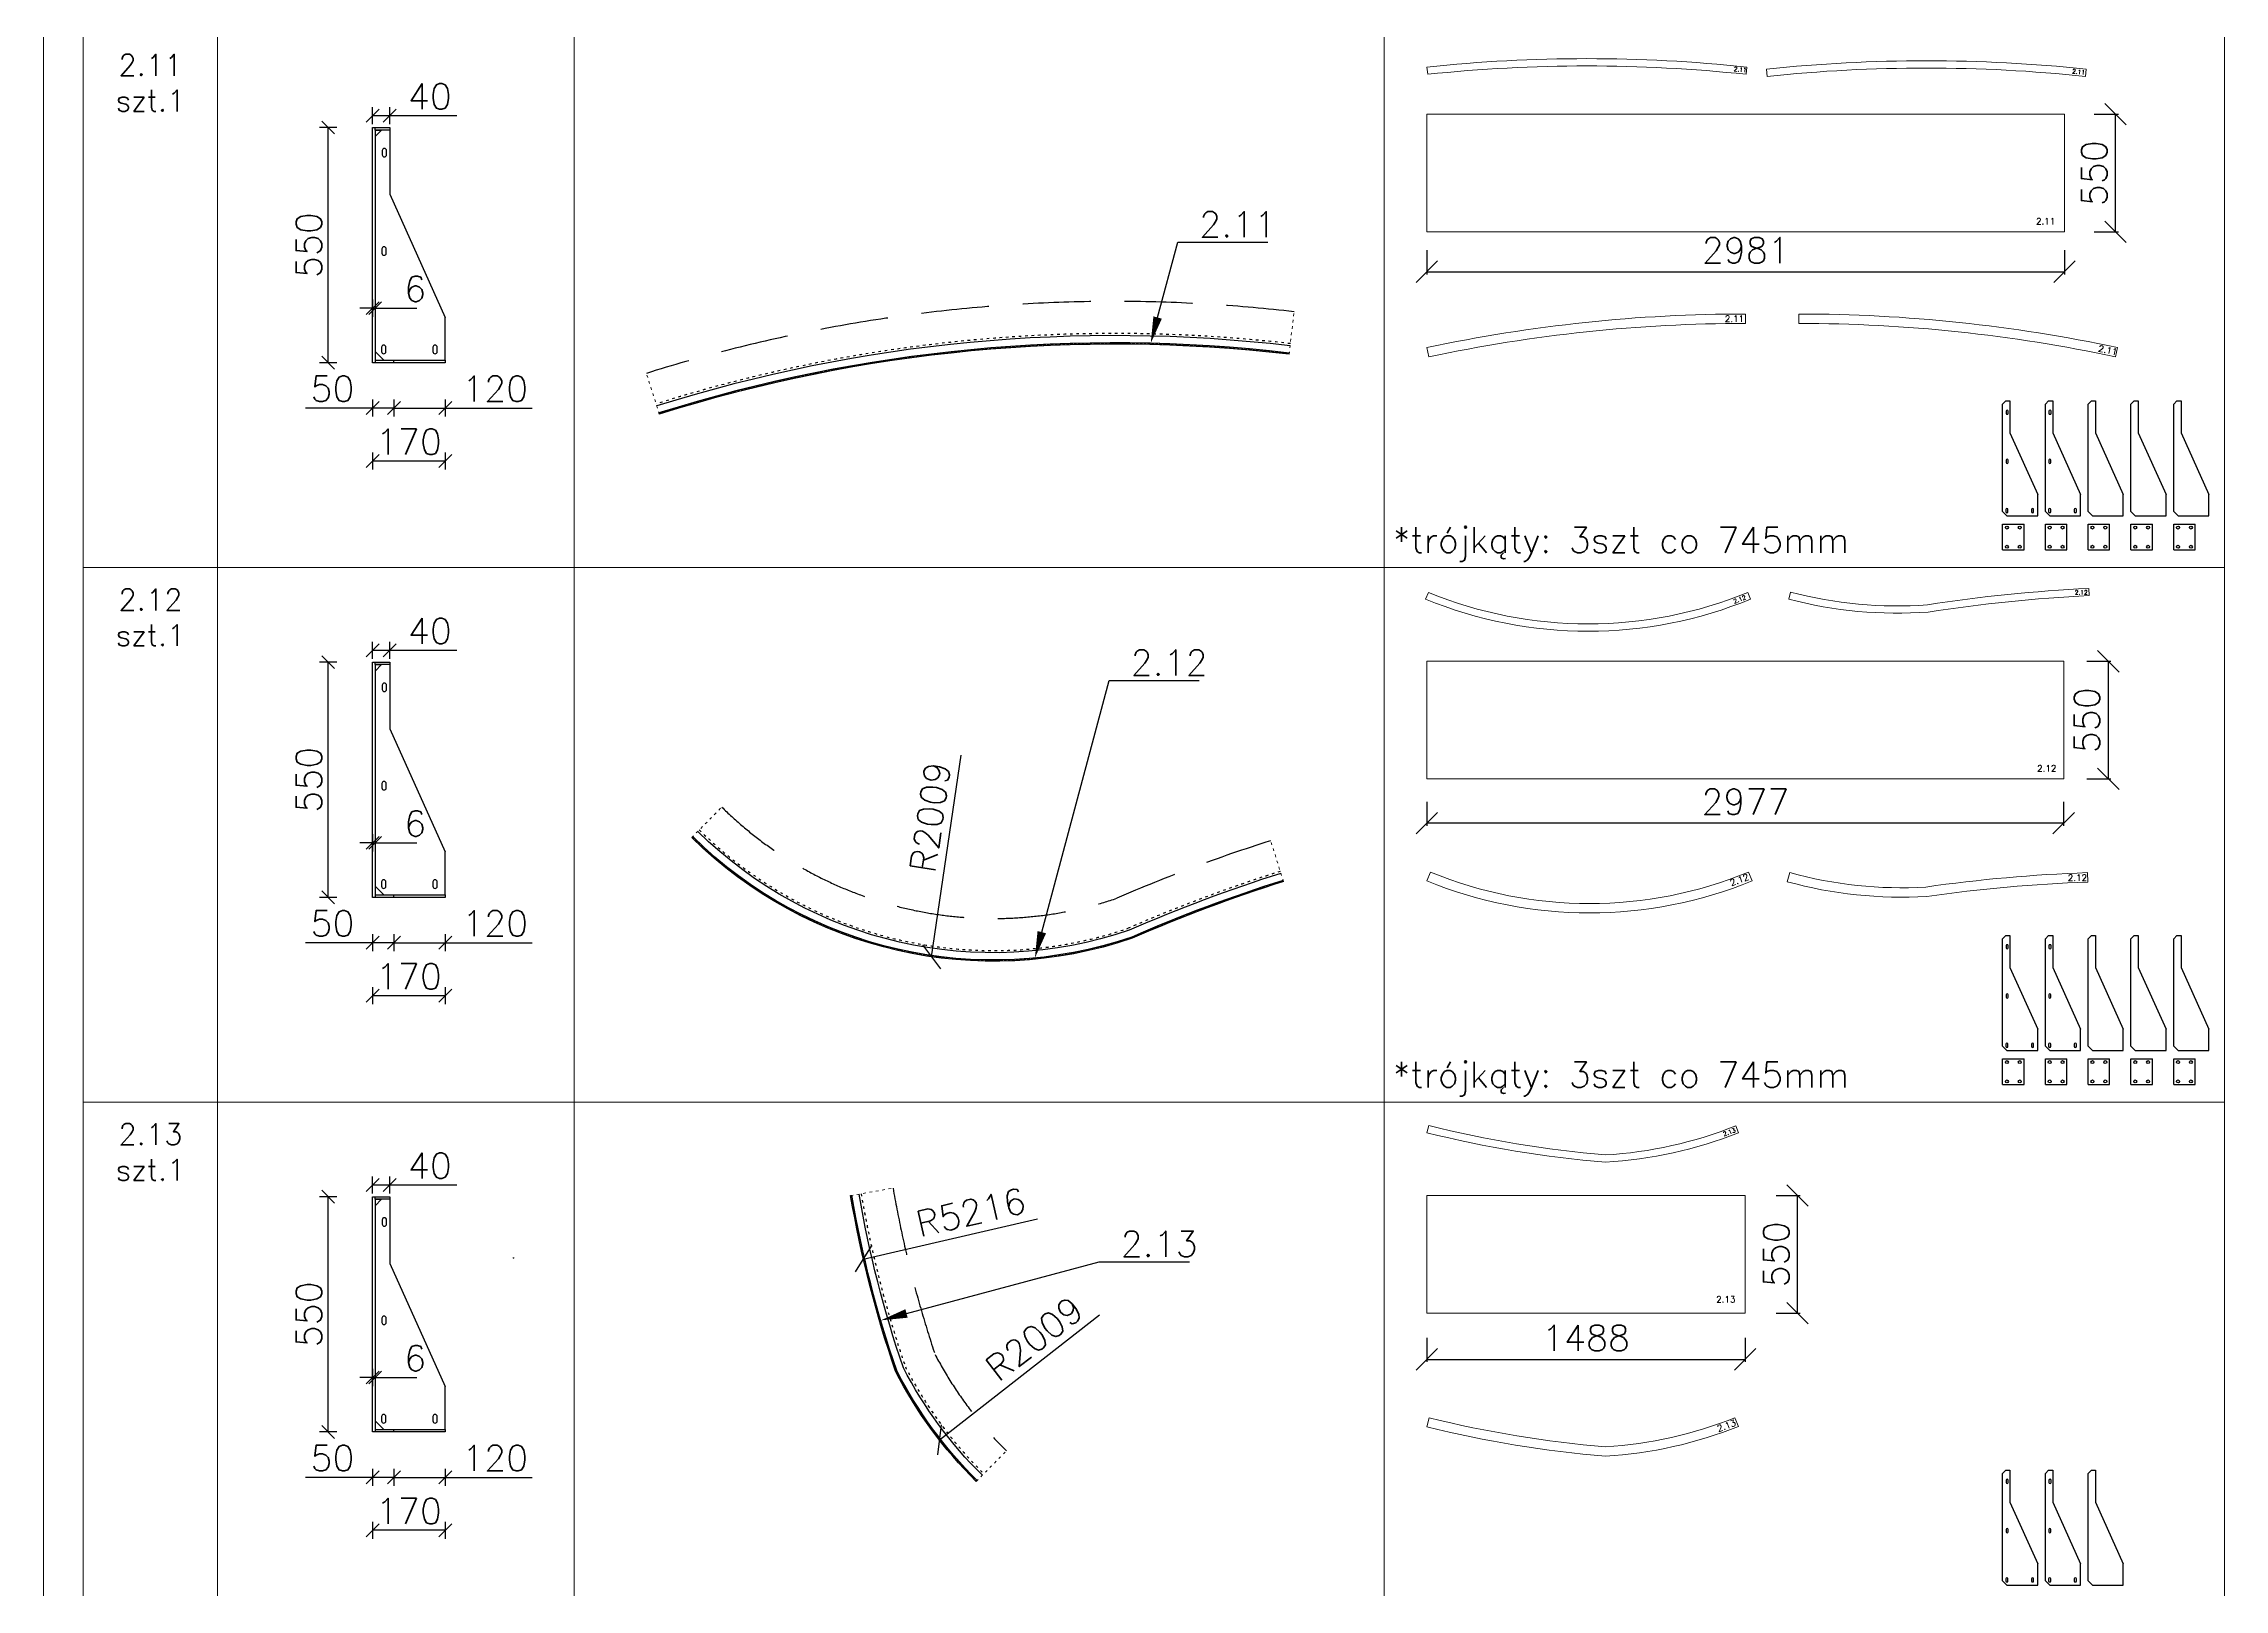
# Model space of a CAD drawing. Header units: millimetres. Extents: x 5046 to 103012, y -15969 to 47766.
# Drawn here: x 58995 to 69191, y -8975 to -1747 of the extents above; entities that cross this region are included whole.
import ezdxf
from ezdxf import colors
from ezdxf.entities.mleader import LeaderData, LeaderLine
from ezdxf.math import Vec2, Vec3

# ---------------------------------------------------------------- set-up
doc = ezdxf.new("R2010")
doc.units = ezdxf.units.MM
for name, pattern in [('ACAD_ISO03W100', [30, 12, -18]), ('ACAD_ISO10W100', [18, 12, -3, 0, -3]), ('HIDDEN2', [4.7625, 3.175, -1.5875])]:
    doc.linetypes.add(name, pattern=pattern)
doc.layers.get('0').update_dxf_attribs({"lineweight": 0})
doc.layers.get('Defpoints').update_dxf_attribs({"lineweight": 0})
for name, color, linetype, lineweight in [('DIM', 3, 'Continuous', 0), ('Kreska-kropka', 240, 'ACAD_ISO10W100', 0), ('Pomocnicze', 252, 'Continuous', 0), ('Przerywana', 230, 'ACAD_ISO03W100', 0), ('TEXT', 2, 'Continuous', 0)]:
    doc.layers.add(name, color=color, linetype=linetype, lineweight=lineweight)
for name, color, linetype in [('L_KS1 550', 40, 'Continuous'), ('L_KS_inderside', 40, 'HIDDEN2'), ('Profil główny', 7, 'Continuous')]:
    doc.layers.add(name, color=color, linetype=linetype)
doc.styles.add('Opisy 1-20', font='simplex.shx', dxfattribs={"height": 100})
doc.styles.add('Skala 1-20', font='simplex.shx', dxfattribs={"height": 60})
doc.styles.add('Skala 1-50', font='simplex.shx', dxfattribs={"height": 120})
doc.dimstyles.new('Skala 1-20', dxfattribs={"dimtxt": 6, "dimasz": 30, "dimexe": 20, "dimexo": 0.625, "dimgap": 15, "dimtad": 1, "dimdec": 0, "dimtxsty": 'Skala 1-20', "dimblk": 'OBLIQUE', "dimcen": 2.5, "dimadec": 0, "dimazin": 0, "dimtfac": 1, "dimtdec": 0, "dimtmove": 0, "dimatfit": 3, "dimldrblk": 'OBLIQUE', "dimfxl": 20, "dimfxlon": 1, "dimarcsym": 0})
doc.dimstyles.new('Skala 1-50', dxfattribs={"dimtxt": 12, "dimasz": 100, "dimexe": 12.5, "dimexo": 0.625, "dimgap": 40, "dimtad": 1, "dimdec": 0, "dimtxsty": 'Skala 1-50', "dimblk": 'OBLIQUE', "dimcen": 2.5, "dimadec": 0, "dimazin": 0, "dimtfac": 1, "dimtdec": 0, "dimtmove": 0, "dimatfit": 3, "dimldrblk": 'OBLIQUE', "dimfxl": 100, "dimfxlon": 1, "dimarcsym": 0})

# ---------------------------------------------------------------- blocks, each defined once
blk = doc.blocks.new('_Oblique')
at = {"color": 0, "linetype": 'ByBlock', "lineweight": -2}
blk.add_line((-0.5, -0.5), (0.5, 0.5), dxfattribs=at)
blk = doc.blocks.new('*D1623')
at = {"layer": 'Defpoints', "color": 0}
for p in [(-6, -214.8), (44, -214.8), (-6, -320.9)]:
    blk.add_point(p, dxfattribs=at)
at = {"layer": 'DIM', "color": 0, "lineweight": -2}
for p, q in [((-6, -300.9), (-6, -340.9)), ((44, -300.9), (44, -340.9)), ((-6, -320.9), (-163.1, -320.9)), ((44, -320.9), (-6, -320.9))]:
    blk.add_line(p, q, dxfattribs=at)
at = {"layer": 'DIM', "color": 0, "linetype": 'ByBlock', "lineweight": -2, "xscale": 30, "yscale": 30, "zscale": 30, "rotation": 180}
blk.add_blockref('_Oblique', (-6, -320.9), dxfattribs=at)
at = {"layer": 'DIM', "color": 0, "linetype": 'ByBlock', "lineweight": -2, "xscale": 30, "yscale": 30, "zscale": 30}
blk.add_blockref('_Oblique', (44, -320.9), dxfattribs=at)
at = {"layer": 'DIM', "color": 0, "insert": (-99.6, -275.9), "char_height": 60, "attachment_point": 5, "style": 'Skala 1-20'}
blk.add_mtext('50', dxfattribs=at)
blk = doc.blocks.new('*D1624')
at = {"layer": 'Defpoints', "color": 0}
for p in [(44, -214.8), (164, -214.8), (164, -320.9)]:
    blk.add_point(p, dxfattribs=at)
at = {"layer": 'DIM', "color": 0, "lineweight": -2}
for p, q in [((44, -300.9), (44, -340.9)), ((164, -300.9), (164, -340.9)), ((44, -320.9), (164, -320.9)), ((164, -320.9), (366.9, -320.9))]:
    blk.add_line(p, q, dxfattribs=at)
at = {"layer": 'DIM', "color": 0, "linetype": 'ByBlock', "lineweight": -2, "xscale": 30, "yscale": 30, "zscale": 30, "rotation": 180}
blk.add_blockref('_Oblique', (44, -320.9), dxfattribs=at)
at = {"layer": 'DIM', "color": 0, "linetype": 'ByBlock', "lineweight": -2, "xscale": 30, "yscale": 30, "zscale": 30}
blk.add_blockref('_Oblique', (164, -320.9), dxfattribs=at)
at = {"layer": 'DIM', "color": 0, "insert": (280.4, -275.9), "char_height": 60, "attachment_point": 5, "style": 'Skala 1-20'}
blk.add_mtext('120', dxfattribs=at)
blk = doc.blocks.new('*D1625')
at = {"layer": 'Defpoints', "color": 0}
for p in [(-6, -214.8), (164, -214.8), (-6, -444.7)]:
    blk.add_point(p, dxfattribs=at)
at = {"layer": 'DIM', "color": 0, "lineweight": -2}
for p, q in [((-6, -424.7), (-6, -464.7)), ((164, -444.7), (-6, -444.7)), ((164, -424.7), (164, -464.7))]:
    blk.add_line(p, q, dxfattribs=at)
at = {"layer": 'DIM', "color": 0, "linetype": 'ByBlock', "lineweight": -2, "xscale": 30, "yscale": 30, "zscale": 30, "rotation": 180}
blk.add_blockref('_Oblique', (-6, -444.7), dxfattribs=at)
at = {"layer": 'DIM', "color": 0, "linetype": 'ByBlock', "lineweight": -2, "xscale": 30, "yscale": 30, "zscale": 30}
blk.add_blockref('_Oblique', (164, -444.7), dxfattribs=at)
at = {"layer": 'DIM', "color": 0, "insert": (79, -399.7), "char_height": 60, "attachment_point": 5, "style": 'Skala 1-20'}
blk.add_mtext('170', dxfattribs=at)
blk = doc.blocks.new('*D1626')
at = {"layer": 'Defpoints', "color": 0}
for p in [(-110, 335.2), (-6, 335.2), (-6, -214.8)]:
    blk.add_point(p, dxfattribs=at)
at = {"layer": 'DIM', "color": 0, "lineweight": -2}
for p, q in [((-90, 335.2), (-130, 335.2)), ((-110, -214.8), (-110, 335.2)), ((-90, -214.8), (-130, -214.8))]:
    blk.add_line(p, q, dxfattribs=at)
at = {"layer": 'DIM', "color": 0, "linetype": 'ByBlock', "lineweight": -2, "xscale": 30, "yscale": 30, "zscale": 30}
for p, rotation in [((-110, 335.2), 90), ((-110, -214.8), 270)]:
    blk.add_blockref('_Oblique', p, dxfattribs=dict(at, rotation=rotation))
at = {"layer": 'DIM', "color": 0, "insert": (-155, 60.2), "char_height": 60, "attachment_point": 5, "rotation": 90, "style": 'Skala 1-20'}
blk.add_mtext('550', dxfattribs=at)
blk = doc.blocks.new('*D1627')
at = {"layer": 'Defpoints', "color": 0}
for p in [(-6, 0), (0, 0), (0, -87.3)]:
    blk.add_point(p, dxfattribs=at)
at = {"layer": 'DIM', "color": 0, "lineweight": -2}
for p, q in [((-6, -87.3), (-36, -87.3)), ((-6, -67.3), (-6, -107.3)), ((-6, -87.3), (0, -87.3)), ((0, -67.3), (0, -107.3)), ((0, -87.3), (97.1, -87.3))]:
    blk.add_line(p, q, dxfattribs=at)
at = {"layer": 'DIM', "color": 0, "linetype": 'ByBlock', "lineweight": -2, "xscale": 30, "yscale": 30, "zscale": 30}
blk.add_blockref('_Oblique', (-6, -87.3), dxfattribs=at)
at = {"layer": 'DIM', "color": 0, "linetype": 'ByBlock', "lineweight": -2, "xscale": 30, "yscale": 30, "zscale": 30, "rotation": 180}
blk.add_blockref('_Oblique', (0, -87.3), dxfattribs=at)
at = {"layer": 'DIM', "color": 0, "insert": (93.6, -42.3), "char_height": 60, "attachment_point": 5, "style": 'Skala 1-20'}
blk.add_mtext('6', dxfattribs=at)
blk = doc.blocks.new('*D1628')
at = {"layer": 'Defpoints', "color": 0}
for p in [(34, 362.8), (-6, 335.2), (34, 335.2)]:
    blk.add_point(p, dxfattribs=at)
at = {"layer": 'DIM', "color": 0, "lineweight": -2}
for p, q in [((-6, 342.8), (-6, 382.8)), ((-6, 362.8), (34, 362.8)), ((34, 342.8), (34, 382.8)), ((34, 362.8), (191.1, 362.8))]:
    blk.add_line(p, q, dxfattribs=at)
at = {"layer": 'DIM', "color": 0, "linetype": 'ByBlock', "lineweight": -2, "xscale": 30, "yscale": 30, "zscale": 30, "rotation": 180}
blk.add_blockref('_Oblique', (-6, 362.8), dxfattribs=at)
at = {"layer": 'DIM', "color": 0, "linetype": 'ByBlock', "lineweight": -2, "xscale": 30, "yscale": 30, "zscale": 30}
blk.add_blockref('_Oblique', (34, 362.8), dxfattribs=at)
at = {"layer": 'DIM', "color": 0, "insert": (127.6, 407.8), "char_height": 60, "attachment_point": 5, "style": 'Skala 1-20'}
blk.add_mtext('40', dxfattribs=at)
blk = doc.blocks.new('*D2140')
at = {"layer": 'Defpoints', "color": 0}
for p in [(63436, -4029), (63146, -6017)]:
    blk.add_point(p, dxfattribs=at)
at = {"layer": 'DIM', "color": 0, "lineweight": -2}
blk.add_line((63146, -6017), (63284, -5074), dxfattribs=at)
at = {"layer": 'DIM', "color": 0, "linetype": 'ByBlock', "lineweight": -2, "xscale": 100, "yscale": 100, "zscale": 100, "rotation": 261.725781993257}
blk.add_blockref('_Oblique', (63146, -6017), dxfattribs=at)
at = {"layer": 'DIM', "color": 0, "insert": (63140, -5364), "char_height": 120, "attachment_point": 5, "rotation": 81.7258, "style": 'Skala 1-50'}
blk.add_mtext('R2009', dxfattribs=at)
blk = doc.blocks.new('*D2153')
at = {"layer": 'Defpoints', "color": 0}
for p in [(67909, -6257), (62827, -7430)]:
    blk.add_point(p, dxfattribs=at)
at = {"layer": 'DIM', "color": 0, "lineweight": -2}
blk.add_line((62827, -7430), (63642, -7242), dxfattribs=at)
at = {"layer": 'DIM', "color": 0, "linetype": 'ByBlock', "lineweight": -2, "xscale": 100, "yscale": 100, "zscale": 100, "rotation": 192.9952829179763}
blk.add_blockref('_Oblique', (62827, -7430), dxfattribs=at)
at = {"layer": 'DIM', "color": 0, "insert": (63330, -7211), "char_height": 120, "attachment_point": 5, "rotation": 12.9953, "style": 'Skala 1-50'}
blk.add_mtext('R5216', dxfattribs=at)
blk = doc.blocks.new('*D2154')
at = {"layer": 'Defpoints', "color": 0}
for p in [(64766, -7039), (63183, -8275)]:
    blk.add_point(p, dxfattribs=at)
at = {"layer": 'DIM', "color": 0, "lineweight": -2}
blk.add_line((63183, -8275), (63931, -7691), dxfattribs=at)
at = {"layer": 'DIM', "color": 0, "linetype": 'ByBlock', "lineweight": -2, "xscale": 100, "yscale": 100, "zscale": 100, "rotation": 217.9782854384518}
blk.add_blockref('_Oblique', (63183, -8275), dxfattribs=at)
at = {"layer": 'DIM', "color": 0, "insert": (63627, -7802), "char_height": 120, "attachment_point": 5, "rotation": 37.9783, "style": 'Skala 1-50'}
blk.add_mtext('R2009', dxfattribs=at)
blk = doc.blocks.new('*D2848')
at = {"layer": 'Defpoints', "color": 0}
for p in [(62665, -493), (61191, -7424)]:
    blk.add_point(p, dxfattribs=at)
at = {"layer": 'DIM', "color": 0, "lineweight": -2}
blk.add_line((62665, -493), (62845, 354), dxfattribs=at)
at = {"layer": 'DIM', "color": 0}
for p, q in [((61189, -7424), (61194, -7424)), ((61191, -7427), (61191, -7422))]:
    blk.add_line(p, q, dxfattribs=at)
at = {"layer": 'DIM', "color": 0, "linetype": 'ByBlock', "lineweight": -2, "xscale": 100, "yscale": 100, "zscale": 100, "rotation": 257.9954028389057}
blk.add_blockref('_Oblique', (62665, -493), dxfattribs=at)
at = {"layer": 'DIM', "color": 0, "insert": (62683, 70), "char_height": 120, "attachment_point": 5, "rotation": 77.9954, "style": 'Skala 1-50'}
blk.add_mtext('R7087', dxfattribs=at)
blk = doc.blocks.new('*D2949')
at = {"layer": 'Defpoints', "color": 0}
for p in [(65462, -2627), (68443, -2627), (68443, -2813)]:
    blk.add_point(p, dxfattribs=at)
at = {"layer": 'DIM', "color": 0, "lineweight": -2}
for p, q in [((65462, -2713), (65462, -2826)), ((68443, -2713), (68443, -2826)), ((65462, -2813), (68443, -2813))]:
    blk.add_line(p, q, dxfattribs=at)
at = {"layer": 'DIM', "color": 0, "linetype": 'ByBlock', "lineweight": -2, "xscale": 100, "yscale": 100, "zscale": 100, "rotation": 180}
blk.add_blockref('_Oblique', (65462, -2813), dxfattribs=at)
at = {"layer": 'DIM', "color": 0, "linetype": 'ByBlock', "lineweight": -2, "xscale": 100, "yscale": 100, "zscale": 100}
blk.add_blockref('_Oblique', (68443, -2813), dxfattribs=at)
at = {"layer": 'DIM', "color": 0, "insert": (66953, -2713), "char_height": 120, "attachment_point": 5, "style": 'Skala 1-50'}
blk.add_mtext('2981', dxfattribs=at)
blk = doc.blocks.new('*D2950')
at = {"layer": 'Defpoints', "color": 0}
for p in [(68443, -2077), (68682, -2077), (68443, -2627)]:
    blk.add_point(p, dxfattribs=at)
at = {"layer": 'DIM', "color": 0, "lineweight": -2}
for p, q in [((68582, -2077), (68695, -2077)), ((68682, -2627), (68682, -2077)), ((68582, -2627), (68695, -2627))]:
    blk.add_line(p, q, dxfattribs=at)
at = {"layer": 'DIM', "color": 0, "linetype": 'ByBlock', "lineweight": -2, "xscale": 100, "yscale": 100, "zscale": 100}
for p, rotation in [((68682, -2077), 90), ((68682, -2627), 270)]:
    blk.add_blockref('_Oblique', p, dxfattribs=dict(at, rotation=rotation))
at = {"layer": 'DIM', "color": 0, "insert": (68582, -2352), "char_height": 120, "attachment_point": 5, "rotation": 90, "style": 'Skala 1-50'}
blk.add_mtext('550', dxfattribs=at)
blk = doc.blocks.new('*D2953')
at = {"layer": 'Defpoints', "color": 0}
for p in [(68439, -4635), (68648, -4635), (68439, -5185)]:
    blk.add_point(p, dxfattribs=at)
at = {"layer": 'DIM', "color": 0, "lineweight": -2}
for p, q in [((68548, -4635), (68660, -4635)), ((68648, -5185), (68648, -4635)), ((68548, -5185), (68660, -5185))]:
    blk.add_line(p, q, dxfattribs=at)
at = {"layer": 'DIM', "color": 0, "linetype": 'ByBlock', "lineweight": -2, "xscale": 100, "yscale": 100, "zscale": 100}
for p, rotation in [((68648, -4635), 90), ((68648, -5185), 270)]:
    blk.add_blockref('_Oblique', p, dxfattribs=dict(at, rotation=rotation))
at = {"layer": 'DIM', "color": 0, "insert": (68548, -4910), "char_height": 120, "attachment_point": 5, "rotation": 90, "style": 'Skala 1-50'}
blk.add_mtext('550', dxfattribs=at)
blk = doc.blocks.new('*D2954')
at = {"layer": 'Defpoints', "color": 0}
for p in [(65462, -5185), (68439, -5185), (65462, -5392)]:
    blk.add_point(p, dxfattribs=at)
at = {"layer": 'DIM', "color": 0, "lineweight": -2}
for p, q in [((65462, -5292), (65462, -5405)), ((68439, -5292), (68439, -5405)), ((68439, -5392), (65462, -5392))]:
    blk.add_line(p, q, dxfattribs=at)
at = {"layer": 'DIM', "color": 0, "linetype": 'ByBlock', "lineweight": -2, "xscale": 100, "yscale": 100, "zscale": 100, "rotation": 180}
blk.add_blockref('_Oblique', (65462, -5392), dxfattribs=at)
at = {"layer": 'DIM', "color": 0, "linetype": 'ByBlock', "lineweight": -2, "xscale": 100, "yscale": 100, "zscale": 100}
blk.add_blockref('_Oblique', (68439, -5392), dxfattribs=at)
at = {"layer": 'DIM', "color": 0, "insert": (66951, -5292), "char_height": 120, "attachment_point": 5, "style": 'Skala 1-50'}
blk.add_mtext('2977', dxfattribs=at)
blk = doc.blocks.new('*D2959')
at = {"layer": 'Defpoints', "color": 0}
for p in [(65462, -7683), (66950, -7683), (66950, -7899)]:
    blk.add_point(p, dxfattribs=at)
at = {"layer": 'DIM', "color": 0, "lineweight": -2}
for p, q in [((65462, -7799), (65462, -7911)), ((66950, -7799), (66950, -7911)), ((65462, -7899), (66950, -7899))]:
    blk.add_line(p, q, dxfattribs=at)
at = {"layer": 'DIM', "color": 0, "linetype": 'ByBlock', "lineweight": -2, "xscale": 100, "yscale": 100, "zscale": 100, "rotation": 180}
blk.add_blockref('_Oblique', (65462, -7899), dxfattribs=at)
at = {"layer": 'DIM', "color": 0, "linetype": 'ByBlock', "lineweight": -2, "xscale": 100, "yscale": 100, "zscale": 100}
blk.add_blockref('_Oblique', (66950, -7899), dxfattribs=at)
at = {"layer": 'DIM', "color": 0, "insert": (66206, -7799), "char_height": 120, "attachment_point": 5, "style": 'Skala 1-50'}
blk.add_mtext('1488', dxfattribs=at)
blk = doc.blocks.new('*D2960')
at = {"layer": 'Defpoints', "color": 0}
for p in [(66950, -7133), (67195, -7133), (66950, -7683)]:
    blk.add_point(p, dxfattribs=at)
at = {"layer": 'DIM', "color": 0, "lineweight": -2}
for p, q in [((67095, -7133), (67207, -7133)), ((67195, -7683), (67195, -7133)), ((67095, -7683), (67207, -7683))]:
    blk.add_line(p, q, dxfattribs=at)
at = {"layer": 'DIM', "color": 0, "linetype": 'ByBlock', "lineweight": -2, "xscale": 100, "yscale": 100, "zscale": 100}
for p, rotation in [((67195, -7133), 90), ((67195, -7683), 270)]:
    blk.add_blockref('_Oblique', p, dxfattribs=dict(at, rotation=rotation))
at = {"layer": 'DIM', "color": 0, "insert": (67095, -7408), "char_height": 120, "attachment_point": 5, "rotation": 90, "style": 'Skala 1-50'}
blk.add_mtext('550', dxfattribs=at)
blk = doc.blocks.new('det550')
at = {"layer": 'Profil główny'}
for p, q in [((-6, -214.8), (-6, 335.2)), ((-6, 335.2), (34, 335.2)), ((0, 329.2), (0, 335.2)), ((34, 329.2), (0, 329.2)), ((0, 329.2), (0, -208.8)), ((0, 329.2), (15, 329.2)), ((15, 329.2), (0, 314.2)), ((0, 314.2), (0, -188.8)), ((34, 335.2), (34, 329.2)), ((34, 329.2), (34, 179.2)), ((34, 179.2), (164, -108.8)), ((164, -208.8), (164, -108.8)), ((20, -208.8), (0, -188.8)), ((164, -214.8), (-6, -214.8)), ((0, -208.8), (164, -208.8)), ((0, -208.8), (0, -214.8)), ((44, -214.8), (44, -208.8)), ((164, -208.8), (164, -214.8))]:
    blk.add_line(p, q, dxfattribs=at)
for points in [[(16.5, 281.2), (16.5, 271.2, 1), (26.5, 271.2), (26.5, 281.2, 1)], [(15.8, 51.2), (15.8, 41.2, 1), (25.8, 41.2), (25.8, 51.2, 1)], [(15, -178.8), (15, -188.8, 1), (25, -188.8), (25, -178.8, 1)], [(135, -178.8), (135, -188.8, 1), (145, -188.8), (145, -178.8, 1)]]:
    blk.add_lwpolyline(points, format="xyb", close=True, dxfattribs=at)
at = {"layer": 'DIM'}
for base, p1, p2, picture, middle in [((34, 362.8), (-6, 335.2), (34, 335.2), '*D1628', (127.6, 407.8)), ((0, -87.3), (-6, 0), (0, 0), '*D1627', (93.6, -42.3)), ((-6, -320.9), (44, -214.8), (-6, -214.8), '*D1623', (-99.6, -275.9)), ((164, -320.9), (44, -214.8), (164, -214.8), '*D1624', (280.4, -275.9))]:
    dim = blk.add_linear_dim(base=base, p1=p1, p2=p2, dimstyle='Skala 1-20', dxfattribs=at)
    dim.commit()
    dim.dimension.update_dxf_attribs({"geometry": picture, "text_midpoint": middle})
dim = blk.add_linear_dim(base=(-110, 335.2), p1=(-6, -214.8), p2=(-6, 335.2), angle=90, dimstyle='Skala 1-20', dxfattribs=at)
dim.commit()
dim.dimension.update_dxf_attribs({"geometry": '*D1626', "text_midpoint": (-155, 60.2)})
dim = blk.add_linear_dim(base=(-6, -444.7), p1=(164, -214.8), p2=(-6, -214.8), dimstyle='Skala 1-20', dxfattribs=at)
dim.commit()
dim.dimension.update_dxf_attribs({"geometry": '*D1625', "text_midpoint": (79, -444.7), "dimtype": 160})

msp = doc.modelspace()

# ---------------------------------------------------------------- linework, layer by layer
for p, q in [((65465.9, -1890.1), (65462.4, -1856.3)), ((66957.9, -1856.3), (66954.3, -1890.1)), ((67049.5, -1866.1), (67053.1, -1900)), ((68541.4, -1900), (68545, -1866.1)), ((66951.7, -3011), (66951.7, -3055)), ((67201.7, -3011), (67201.7, -3055)), ((65471.5, -3211.2), (65462.4, -3168.1)), ((68681.9, -3211.2), (68691, -3168.2)), ((65455.9, -4344.3), (65468.8, -4312.8)), ((66962.8, -4312.8), (66975.7, -4344.3)), ((66975.7, -4344.3), (66975.7, -4344.3)), ((67162.1, -4311.4), (67153.5, -4344.3)), ((67153.5, -4344.3), (67153.5, -4344.3)), ((68558, -4327.9), (68556.4, -4293.9)), ((65462.4, -5661.7), (65479, -5621)), ((66982.2, -5661.7), (66965.5, -5621)), ((67147, -5665.6), (67158.8, -5623.2)), ((68551.7, -5667.2), (68550.1, -5623.2)), ((65462.4, -6839.1), (65470.5, -6806.1)), ((66918.5, -6839.1), (66906, -6807.5)), ((65462.4, -8214.7), (65472.9, -8172)), ((66918.5, -8212.9), (66902.2, -8172))]:
    msp.add_line(p, q)
for points in [[(66957.9, -1856.3, 0.0526057), (65462.4, -1856.3)], [(68545, -1866.1, 0.0526057), (67049.5, -1866.1)], [(66954.3, -1890.1, 0.0526057), (65465.9, -1890.1)], [(68541.4, -1900, 0.0526057), (67053.1, -1900)], [(66951.7, -3011, 0.0526057), (65462.4, -3168.1)], [(66951.7, -3055, 0.0526057), (65471.5, -3211.2)], [(68691, -3168.2, 0.0526057), (67201.7, -3011)], [(68681.9, -3211.2, 0.0526057), (67201.7, -3055)], [(66975.7, -4344.3, -0.1971112), (65455.9, -4344.3)], [(66962.8, -4312.8, -0.1971112), (65468.8, -4312.8)], [(68558, -4327.9, 0.026666), (67805.9, -4404.7, -0.0823511), (67153.5, -4344.3)], [(68556.4, -4293.9, 0.0266162), (67802.1, -4370.9, -0.0821715), (67162.1, -4311.4)], [(66982.2, -5661.7, -0.1971112), (65462.4, -5661.7)], [(66965.5, -5621, -0.1971112), (65479, -5621)], [(68551.7, -5667.2, 0.026666), (67798.6, -5734.3, -0.0823511), (67147, -5665.6)], [(68550.1, -5623.2, 0.0266015), (67794.2, -5690.5, -0.0821179), (67158.8, -5623.2)], [(66906, -6807.5, -0.0797141), (66297.2, -6943.1, -0.0405411), (65470.5, -6806.1)], [(66918.5, -6839.1, -0.0800216), (66296.8, -6977.2, -0.0406537), (65462.4, -6839.1)], [(66918.5, -8212.9, -0.0800216), (66296.9, -8351.8, -0.0406537), (65462.4, -8214.7)], [(66902.2, -8172, -0.079622), (66297.4, -8307.7, -0.0405076), (65472.9, -8172)]]:
    msp.add_lwpolyline(points, format="xyb")
for points in [[(65462.4, -2076.7), (68443.4, -2076.7), (68443.4, -2626.7), (65462.4, -2626.7)], [(65462.4, -4634.8), (68439.4, -4634.8), (68439.4, -5184.8), (65462.4, -5184.8)], [(65462.4, -7132.8), (66950.4, -7132.8), (66950.4, -7682.8), (65462.4, -7682.8)]]:
    msp.add_lwpolyline(points, close=True)
at = {"layer": 'Kreska-kropka'}
for points in [[(64818.2, -3196.3, 0.1055033), (61872.4, -3476.4)], [(64790.8, -5662.1, 0.0266704), (64083, -5927.2, -0.2840903), (62027.3, -5456.9)], [(63357.6, -8467.2, -0.0800483), (62980.3, -7952.6, -0.0406636), (62770.9, -7132.5)]]:
    msp.add_lwpolyline(points, format="xyb", dxfattribs=at)
at = {"layer": 'L_KS1 550', "linetype": 'ACAD_ISO03W100'}
for points in [[(64823.6, -3149.6, 0.1055033), (61858.3, -3431.6)], [(64776.7, -5617.2, 0.0266015), (64066, -5883.3, -0.2838232), (62060.3, -5423.5)], [(63390.6, -8433.8, -0.079622), (63023.7, -7934.2, -0.0405076), (62817.2, -7124.4)]]:
    msp.add_lwpolyline(points, format="xyb", dxfattribs=at)
at = {"layer": 'L_KS1 550'}
for points in [[(64822.4, -3159.5, 0.1055033), (61861.3, -3441.1)], [(64818.5, -3193.3, 0.1055033), (61871.5, -3473.6)], [(64817.8, -3199.2, 0.1055033), (61873.3, -3479.3)], [(64791.7, -5664.9, 0.0266748), (64084.1, -5930, -0.284107), (62025.2, -5459.1)], [(64789.9, -5659.2, 0.026666), (64081.9, -5924.4, -0.2840735), (62029.4, -5454.8)], [(64779.7, -5626.8, 0.0266162), (64069.6, -5892.6, -0.2838807), (62053.3, -5430.6)], [(63355.5, -8469.4, -0.0800749), (62977.6, -7953.8, -0.0406734), (62767.9, -7133)], [(63359.7, -8465.1, -0.0800216), (62983.1, -7951.4, -0.0406537), (62773.8, -7132)], [(63383.6, -8440.9, -0.0797141), (63014.5, -7938.1, -0.0405411), (62807.3, -7126.2)]]:
    msp.add_lwpolyline(points, format="xyb", dxfattribs=at)
at = {"layer": 'L_KS_inderside', "ltscale": 100}
for points in [[(61813.2, -3288.5, -0.1055033), (64840.8, -3000.6)], [(62165.6, -5316.7, 0.2829088), (64011.9, -5743.2, -0.0263804), (64731.6, -5474.1)], [(62966.2, -7098.6, 0.0378977), (63162.3, -7875.6, 0.0780615), (63495.9, -8327)]]:
    msp.add_lwpolyline(points, format="xyb", dxfattribs=at)
at = {"layer": 'Pomocnicze'}
for p, q in [((58994.8, 23701.1), (58994.8, -14944.5)), ((69190.5, 23703.4), (69190.5, -14944.5)), ((59180.2, 23503.4), (59180.2, -14944.5)), ((59808.5, 23503.4), (59808.5, -14944.5)), ((61475.3, 23503.4), (61475.3, -14944.5)), ((65262.4, 23503.4), (65262.4, -14944.5)), ((69190.5, -4196.6), (59180.2, -4196.6)), ((69190.5, -6696.6), (59180.2, -6696.6))]:
    msp.add_line(p, q, dxfattribs=at)
at = {"layer": 'Profil główny'}
for p, q in [((68168.8, -3417), (68153.8, -3432)), ((68153.8, -3935), (68153.8, -3432)), ((68168.8, -3417), (68187.8, -3417)), ((68187.8, -3417), (68187.8, -3567)), ((68368.8, -3417), (68353.8, -3432)), ((68353.8, -3935), (68353.8, -3432)), ((68368.8, -3417), (68387.8, -3417)), ((68387.8, -3417), (68387.8, -3567)), ((68568.8, -3417), (68553.8, -3432)), ((68553.8, -3935), (68553.8, -3432)), ((68568.8, -3417), (68587.8, -3417)), ((68587.8, -3417), (68587.8, -3567)), ((68768.8, -3417), (68753.8, -3432)), ((68753.8, -3935), (68753.8, -3432)), ((68768.8, -3417), (68787.8, -3417)), ((68787.8, -3417), (68787.8, -3567)), ((68968.8, -3417), (68953.8, -3432)), ((68953.8, -3935), (68953.8, -3432)), ((68968.8, -3417), (68987.8, -3417)), ((68987.8, -3417), (68987.8, -3567)), ((68187.8, -3567), (68317.8, -3855)), ((68387.8, -3567), (68517.8, -3855)), ((68587.8, -3567), (68717.8, -3855)), ((68787.8, -3567), (68917.8, -3855)), ((68987.8, -3567), (69117.8, -3855)), ((68317.8, -3955), (68317.8, -3855)), ((68517.8, -3955), (68517.8, -3855)), ((68717.8, -3955), (68717.8, -3855)), ((68917.8, -3955), (68917.8, -3855)), ((69117.8, -3955), (69117.8, -3855)), ((68173.8, -3955), (68153.8, -3935)), ((68173.8, -3955), (68317.8, -3955)), ((68373.8, -3955), (68353.8, -3935)), ((68373.8, -3955), (68517.8, -3955)), ((68573.8, -3955), (68553.8, -3935)), ((68573.8, -3955), (68717.8, -3955)), ((68773.8, -3955), (68753.8, -3935)), ((68773.8, -3955), (68917.8, -3955)), ((68973.8, -3955), (68953.8, -3935)), ((68973.8, -3955), (69117.8, -3955)), ((68153.8, -4114.3), (68153.8, -3994.3)), ((68153.8, -3994.3), (68253.8, -3994.3)), ((68253.8, -4114.3), (68253.8, -3994.3)), ((68353.8, -4114.3), (68353.8, -3994.3)), ((68353.8, -3994.3), (68453.8, -3994.3)), ((68453.8, -4114.3), (68453.8, -3994.3)), ((68553.8, -4114.3), (68553.8, -3994.3)), ((68553.8, -3994.3), (68653.8, -3994.3)), ((68653.8, -4114.3), (68653.8, -3994.3)), ((68753.8, -4114.3), (68753.8, -3994.3)), ((68753.8, -3994.3), (68853.8, -3994.3)), ((68853.8, -4114.3), (68853.8, -3994.3)), ((68953.8, -4114.3), (68953.8, -3994.3)), ((68953.8, -3994.3), (69053.8, -3994.3)), ((69053.8, -4114.3), (69053.8, -3994.3)), ((68153.8, -4114.3), (68253.8, -4114.3)), ((68353.8, -4114.3), (68453.8, -4114.3)), ((68553.8, -4114.3), (68653.8, -4114.3)), ((68753.8, -4114.3), (68853.8, -4114.3)), ((68953.8, -4114.3), (69053.8, -4114.3)), ((68168.8, -5917), (68153.8, -5932)), ((68153.8, -6435), (68153.8, -5932)), ((68168.8, -5917), (68187.8, -5917)), ((68187.8, -5917), (68187.8, -6067)), ((68368.8, -5917), (68353.8, -5932)), ((68353.8, -6435), (68353.8, -5932)), ((68368.8, -5917), (68387.8, -5917)), ((68387.8, -5917), (68387.8, -6067)), ((68568.8, -5917), (68553.8, -5932)), ((68553.8, -6435), (68553.8, -5932)), ((68568.8, -5917), (68587.8, -5917)), ((68587.8, -5917), (68587.8, -6067)), ((68768.8, -5917), (68753.8, -5932)), ((68753.8, -6435), (68753.8, -5932)), ((68768.8, -5917), (68787.8, -5917)), ((68787.8, -5917), (68787.8, -6067)), ((68968.8, -5917), (68953.8, -5932)), ((68953.8, -6435), (68953.8, -5932)), ((68968.8, -5917), (68987.8, -5917)), ((68987.8, -5917), (68987.8, -6067)), ((68187.8, -6067), (68317.8, -6355)), ((68387.8, -6067), (68517.8, -6355)), ((68587.8, -6067), (68717.8, -6355)), ((68787.8, -6067), (68917.8, -6355)), ((68987.8, -6067), (69117.8, -6355)), ((68317.8, -6455), (68317.8, -6355)), ((68517.8, -6455), (68517.8, -6355)), ((68717.8, -6455), (68717.8, -6355)), ((68917.8, -6455), (68917.8, -6355)), ((69117.8, -6455), (69117.8, -6355)), ((68173.8, -6455), (68153.8, -6435)), ((68153.8, -6614.3), (68153.8, -6494.3)), ((68153.8, -6494.3), (68253.8, -6494.3)), ((68173.8, -6455), (68317.8, -6455)), ((68253.8, -6614.3), (68253.8, -6494.3)), ((68373.8, -6455), (68353.8, -6435)), ((68353.8, -6614.3), (68353.8, -6494.3)), ((68353.8, -6494.3), (68453.8, -6494.3)), ((68373.8, -6455), (68517.8, -6455)), ((68453.8, -6614.3), (68453.8, -6494.3)), ((68573.8, -6455), (68553.8, -6435)), ((68553.8, -6614.3), (68553.8, -6494.3)), ((68553.8, -6494.3), (68653.8, -6494.3)), ((68573.8, -6455), (68717.8, -6455)), ((68653.8, -6614.3), (68653.8, -6494.3)), ((68773.8, -6455), (68753.8, -6435)), ((68753.8, -6614.3), (68753.8, -6494.3)), ((68753.8, -6494.3), (68853.8, -6494.3)), ((68773.8, -6455), (68917.8, -6455)), ((68853.8, -6614.3), (68853.8, -6494.3)), ((68973.8, -6455), (68953.8, -6435)), ((68953.8, -6614.3), (68953.8, -6494.3)), ((68953.8, -6494.3), (69053.8, -6494.3)), ((68973.8, -6455), (69117.8, -6455)), ((69053.8, -6614.3), (69053.8, -6494.3)), ((68153.8, -6614.3), (68253.8, -6614.3)), ((68353.8, -6614.3), (68453.8, -6614.3)), ((68553.8, -6614.3), (68653.8, -6614.3)), ((68753.8, -6614.3), (68853.8, -6614.3)), ((68953.8, -6614.3), (69053.8, -6614.3)), ((68168.8, -8417), (68153.8, -8432)), ((68153.8, -8935), (68153.8, -8432)), ((68168.8, -8417), (68187.8, -8417)), ((68187.8, -8417), (68187.8, -8567)), ((68368.8, -8417), (68353.8, -8432)), ((68353.8, -8935), (68353.8, -8432)), ((68368.8, -8417), (68387.8, -8417)), ((68387.8, -8417), (68387.8, -8567)), ((68568.8, -8417), (68553.8, -8432)), ((68553.8, -8935), (68553.8, -8432)), ((68568.8, -8417), (68587.8, -8417)), ((68587.8, -8417), (68587.8, -8567)), ((68187.8, -8567), (68317.8, -8855)), ((68387.8, -8567), (68517.8, -8855)), ((68587.8, -8567), (68717.8, -8855)), ((68317.8, -8955), (68317.8, -8855)), ((68517.8, -8955), (68517.8, -8855)), ((68717.8, -8955), (68717.8, -8855)), ((68173.8, -8955), (68153.8, -8935)), ((68173.8, -8955), (68317.8, -8955)), ((68373.8, -8955), (68353.8, -8935)), ((68373.8, -8955), (68517.8, -8955)), ((68573.8, -8955), (68553.8, -8935)), ((68573.8, -8955), (68717.8, -8955))]:
    msp.add_line(p, q, dxfattribs=at)
for points in [[(68170.3, -3465), (68170.3, -3475, 1), (68180.3, -3475), (68180.3, -3465, 1)], [(68370.3, -3465), (68370.3, -3475, 1), (68380.3, -3475), (68380.3, -3465, 1)], [(68169.6, -3695), (68169.6, -3705, 1), (68179.6, -3705), (68179.6, -3695, 1)], [(68369.6, -3695), (68369.6, -3705, 1), (68379.6, -3705), (68379.6, -3695, 1)], [(68168.8, -3925), (68168.8, -3935, 1), (68178.8, -3935), (68178.8, -3925, 1)], [(68288.8, -3925), (68288.8, -3935, 1), (68298.8, -3935), (68298.8, -3925, 1)], [(68368.8, -3925), (68368.8, -3935, 1), (68378.8, -3935), (68378.8, -3925, 1)], [(68488.8, -3925), (68488.8, -3935, 1), (68498.8, -3935), (68498.8, -3925, 1)], [(68170.3, -5965), (68170.3, -5975, 1), (68180.3, -5975), (68180.3, -5965, 1)], [(68370.3, -5965), (68370.3, -5975, 1), (68380.3, -5975), (68380.3, -5965, 1)], [(68169.6, -6195), (68169.6, -6205, 1), (68179.6, -6205), (68179.6, -6195, 1)], [(68369.6, -6195), (68369.6, -6205, 1), (68379.6, -6205), (68379.6, -6195, 1)], [(68168.8, -6425), (68168.8, -6435, 1), (68178.8, -6435), (68178.8, -6425, 1)], [(68288.8, -6425), (68288.8, -6435, 1), (68298.8, -6435), (68298.8, -6425, 1)], [(68368.8, -6425), (68368.8, -6435, 1), (68378.8, -6435), (68378.8, -6425, 1)], [(68488.8, -6425), (68488.8, -6435, 1), (68498.8, -6435), (68498.8, -6425, 1)], [(68170.3, -8465), (68170.3, -8475, 1), (68180.3, -8475), (68180.3, -8465, 1)], [(68370.3, -8465), (68370.3, -8475, 1), (68380.3, -8475), (68380.3, -8465, 1)], [(68169.6, -8695), (68169.6, -8705, 1), (68179.6, -8705), (68179.6, -8695, 1)], [(68369.6, -8695), (68369.6, -8705, 1), (68379.6, -8705), (68379.6, -8695, 1)], [(68168.8, -8925), (68168.8, -8935, 1), (68178.8, -8935), (68178.8, -8925, 1)], [(68288.8, -8925), (68288.8, -8935, 1), (68298.8, -8935), (68298.8, -8925, 1)], [(68368.8, -8925), (68368.8, -8935, 1), (68378.8, -8935), (68378.8, -8925, 1)], [(68488.8, -8925), (68488.8, -8935, 1), (68498.8, -8935), (68498.8, -8925, 1)]]:
    msp.add_lwpolyline(points, format="xyb", close=True, dxfattribs=at)
for centre in [(68173.8, -4009.3), (68233.8, -4009.3), (68373.8, -4009.3), (68433.8, -4009.3), (68573.8, -4009.3), (68633.8, -4009.3), (68773.8, -4009.3), (68833.8, -4009.3), (68973.8, -4009.3), (69033.8, -4009.3), (68173.8, -4099.3), (68233.8, -4099.3), (68373.8, -4099.3), (68433.8, -4099.3), (68573.8, -4099.3), (68633.8, -4099.3), (68773.8, -4099.3), (68833.8, -4099.3), (68973.8, -4099.3), (69033.8, -4099.3), (68173.8, -6509.3), (68233.8, -6509.3), (68373.8, -6509.3), (68433.8, -6509.3), (68573.8, -6509.3), (68633.8, -6509.3), (68773.8, -6509.3), (68833.8, -6509.3), (68973.8, -6509.3), (69033.8, -6509.3), (68173.8, -6599.3), (68233.8, -6599.3), (68373.8, -6599.3), (68433.8, -6599.3), (68573.8, -6599.3), (68633.8, -6599.3), (68773.8, -6599.3), (68833.8, -6599.3), (68973.8, -6599.3), (69033.8, -6599.3)]:
    msp.add_circle(centre, 7, dxfattribs=at)
at = {"layer": 'Przerywana'}
for p, q in [((64817.8, -3199.2), (64840.8, -3000.6)), ((61873.3, -3479.3), (61813.2, -3288.5)), ((62025.2, -5459.1), (62165.6, -5316.7)), ((64791.7, -5664.9), (64731.6, -5474.1)), ((62767.9, -7133), (62966.2, -7098.6)), ((63355.5, -8469.4), (63495.9, -8327))]:
    msp.add_line(p, q, dxfattribs=at)

# ---------------------------------------------------------------- block references
at = {"layer": 'Profil główny', "xscale": 2, "yscale": 2}
for p in [(60544.9, -2809), (60544.9, -5309), (60544.9, -7809)]:
    msp.add_blockref('det550', p, dxfattribs=at)

# ---------------------------------------------------------------- texts
at = {"layer": 'TEXT', "attachment_point": 1}
for s, insert, char_height, width, style in [('\\pxqc;2.11\\Pszt.1', (59180.2, -1796.6), 100, 628.322, 'Opisy 1-20'), ('2.11', (68310, -2562.2), 30, 74.012, 'Skala 1-50'), ('2.11', (66854.9, -3018.3), 30, 74.012, 'Skala 1-50'), ('*trójkąty: 3szt co 745mm', (65302.9, -4007.9), 120, 2890.841, 'Skala 1-50'), ('\\pxqc;2.12\\Pszt.1', (59180.2, -4296.6), 100, 628.322, 'Opisy 1-20'), ('2.12', (68491.1, -4303), 20, 74.012, 'Skala 1-50'), ('2.12', (68315.1, -5120.8), 30, 74.012, 'Skala 1-50'), ('2.12', (68458.5, -5632), 30, 74.012, 'Skala 1-50'), ('*trójkąty: 3szt co 745mm', (65302.9, -6507.9), 120, 2890.841, 'Skala 1-50'), ('\\pxqc;2.13\\Pszt.1', (59180.2, -6796.6), 100, 628.322, 'Opisy 1-20'), ('2.13', (66814.5, -7603.6), 30, 74.012, 'Skala 1-50')]:
    msp.add_mtext(s, dxfattribs=dict(at, insert=insert, char_height=char_height, width=width, style=style))
at = {"layer": 'TEXT', "width": 74.012, "attachment_point": 1, "style": 'Skala 1-50'}
for s, insert, char_height, rotation in [('2.11', (66898.4, -1855.3), 20, 354.76773), ('2.11', (68480.3, -1865.8), 20, 354.76773), ('2.11', (68604.9, -3156.2), 30, 348.30228), ('2.12', (66892.9, -4346.4), 20, 20.68766), ('2.12', (66875.4, -5658), 30, 19.98311), ('2.13', (66844.1, -6836.9), 20, 19.79888), ('2.13', (66815.2, -8210.3), 30, 19.7944)]:
    msp.add_mtext(s, dxfattribs=dict(at, insert=insert, char_height=char_height, rotation=rotation))

# ---------------------------------------------------------------- dimensions: what is measured, and where the dimension line sits
at = {"layer": 'DIM'}
dim = msp.add_radius_dim(center=(61191.2, -7424.5), mpoint=(62665.1, -492.7), dimstyle='Skala 1-50', override={"dimtofl": 0}, dxfattribs=at)
dim.commit()
dim.dimension.update_dxf_attribs({"geometry": '*D2848', "text_midpoint": (62780.4, 49.5), "dimtype": 164})
for base, p1, p2, picture, middle in [((68682.3, -2076.7), (68443.4, -2626.7), (68443.4, -2076.7), '*D2950', (68582.3, -2351.7)), ((68647.9, -4634.8), (68439.4, -5184.8), (68439.4, -4634.8), '*D2953', (68547.9, -4909.8))]:
    dim = msp.add_linear_dim(base=base, p1=p1, p2=p2, angle=90, dimstyle='Skala 1-50', dxfattribs=at)
    dim.commit()
    dim.dimension.update_dxf_attribs({"geometry": picture, "text_midpoint": middle})
for base, p1, p2, picture, middle in [((68443.4, -2813.5), (65462.4, -2626.7), (68443.4, -2626.7), '*D2949', (66952.9, -2713.5)), ((65462.4, -5392.1), (68439.4, -5184.8), (65462.4, -5184.8), '*D2954', (66950.9, -5292.1))]:
    dim = msp.add_linear_dim(base=base, p1=p1, p2=p2, dimstyle='Skala 1-50', dxfattribs=at)
    dim.commit()
    dim.dimension.update_dxf_attribs({"geometry": picture, "text_midpoint": middle})
for center, mpoint, picture, middle in [((63435.5, -4029), (63146.5, -6016.6), '*D2140', (63239.2, -5378.9)), ((67909.5, -6256.9), (62827.4, -7429.8), '*D2153', (63352.5, -7308.6)), ((64765.8, -7039.3), (63182.6, -8275.3), '*D2154', (63688.2, -7880.5))]:
    dim = msp.add_radius_dim(center=center, mpoint=mpoint, dimstyle='Skala 1-50', dxfattribs=at)
    dim.commit()
    dim.dimension.update_dxf_attribs({"geometry": picture, "text_midpoint": middle, "dimtype": 164})
for p1, p2, distance, picture, middle in [((66950.4, -7682.8), (66950.4, -7132.8), -244.2, '*D2960', (67094.6, -7407.8)), ((65462.4, -7682.8), (66950.4, -7682.8), -215.9, '*D2959', (66206.4, -7798.6))]:
    dim = msp.add_aligned_dim(p1=p1, p2=p2, distance=distance, dimstyle='Skala 1-50', dxfattribs=at)
    dim.commit()
    dim.dimension.update_dxf_attribs({"geometry": picture, "text_midpoint": middle})

# ---------------------------------------------------------------- leaders
ml = msp.add_multileader_mtext('Standard', dxfattribs=at)
ml.set_content('2.11', style='Skala 1-50')
ml.set_leader_properties()
ml.build(insert=Vec2(0, 0))
ml.multileader.update_dxf_attribs({"has_text_frame": 1, "text_left_attachment_type": 5, "text_right_attachment_type": 5, "dogleg_length": 50, "arrow_head_size": 125})
ctx = ml.context
ctx.base_point, ctx.char_height, ctx.arrow_head_size, ctx.landing_gap_size, ctx.plane_origin = Vec3(64347.4, -2675.7), 120, 125, 50, Vec3(64170.8, -3148.1)
ctx.left_attachment, ctx.right_attachment = 5, 5
notes = []
notes.append((ctx, [(0, (1, 1, 0), (64297.4, -2675.7), (1, 0), 50, [(0, [(64170.8, -3148.1)], 0, [])])]))
ctx.mtext.insert, ctx.mtext.flow_direction = Vec3(64397.4, -2531.7), 5
ml = msp.add_multileader_mtext('Standard', dxfattribs=at)
ml.set_content('2.12', style='Skala 1-50')
ml.set_leader_properties()
ml.build(insert=Vec2(0, 0))
ml.multileader.update_dxf_attribs({"has_text_frame": 1, "text_left_attachment_type": 5, "text_right_attachment_type": 5, "dogleg_length": 50, "arrow_head_size": 125})
ctx = ml.context
ctx.base_point, ctx.char_height, ctx.arrow_head_size, ctx.landing_gap_size, ctx.plane_origin = Vec3(64026.8, -4725.1), 120, 125, 50, Vec3(63629.3, -6022.2)
ctx.left_attachment, ctx.right_attachment = 5, 5
notes.append((ctx, [(0, (1, 1, 0), (63976.8, -4725.1), (1, 0), 50, [(0, [(63629.3, -6022.2)], 0, [])])]))
ctx.mtext.insert, ctx.mtext.flow_direction = Vec3(64076.8, -4581.1), 5
ml = msp.add_multileader_mtext('Standard', dxfattribs=at)
ml.set_content('2.13', style='Skala 1-50')
ml.set_leader_properties()
ml.build(insert=Vec2(0, 0))
ml.multileader.update_dxf_attribs({"has_text_frame": 1, "text_left_attachment_type": 5, "text_right_attachment_type": 5, "dogleg_length": 50, "arrow_head_size": 125})
ctx = ml.context
ctx.base_point, ctx.char_height, ctx.arrow_head_size, ctx.landing_gap_size, ctx.plane_origin = Vec3(63980.3, -7442.9), 120, 125, 50, Vec3(62908.5, -7716.7)
ctx.left_attachment, ctx.right_attachment = 5, 5
notes.append((ctx, [(0, (1, 1, 0), (63930.3, -7442.9), (1, 0), 50, [(0, [(62908.5, -7716.7)], 0, [])])]))
ctx.mtext.insert, ctx.mtext.flow_direction = Vec3(64030.3, -7298.9), 5
for ctx, leaders in notes:
    for number, flags, end, landing, length, lines in leaders:
        leader = LeaderData()
        leader.index, (leader.has_last_leader_line, leader.has_dogleg_vector, leader.attachment_direction) = number, flags
        leader.last_leader_point, leader.dogleg_vector, leader.dogleg_length = Vec3(end), Vec3(landing), length
        for number, points, colour, breaks in lines:
            line = LeaderLine()
            line.index, line.vertices, line.color, line.breaks = number, Vec3.list(points), colors.encode_raw_color(colour), breaks
            leader.lines.append(line)
        ctx.leaders.append(leader)

doc.saveas('drawing.dxf')
